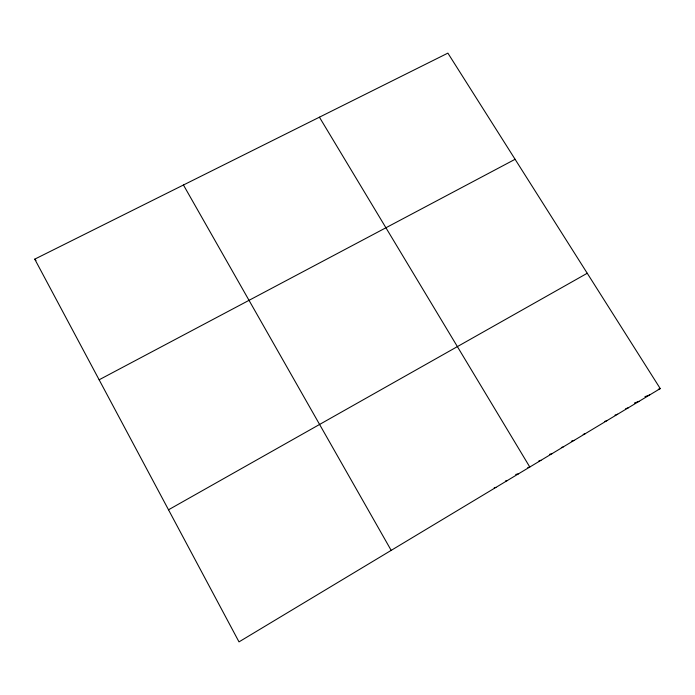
<?xml version="1.0" encoding="UTF-8"?>
<svg xmlns="http://www.w3.org/2000/svg" width="695" height="695" viewBox="0 0 695 695"><rect width="100%" height="100%" fill="white"/><g stroke="black" fill="none" stroke-linecap="round" stroke-linejoin="round"><path stroke-width="1.04" d="M660.25 388.592L239.002 641.876L34.75 259.148L447.884 53.124L660.25 388.592L658.304 389.313M168.511 509.791L587.24 273.257M99.133 379.791L515.091 159.294M644.925 396.68L649.669 394.951M634.422 402.996L639.044 401.345M625.665 408.712L628.358 407.765M615.005 415.123L617.629 414.22M604.798 421.387L606.839 420.71M583.183 434.384L585.103 433.776M571.368 441.212L574.148 440.361M561.351 447.502L563.141 446.981M549.493 454.356L552.082 453.626M538.886 460.872L540.971 460.316M527.8 467.535L529.798 467.031L319.422 117.186M515.69 474.468L518.566 473.782M505.447 480.975L507.28 480.566M494.188 487.742L495.935 487.386M34.75 259.148L35.966 260.555M183.445 185L391.181 550.37"/></g></svg>
